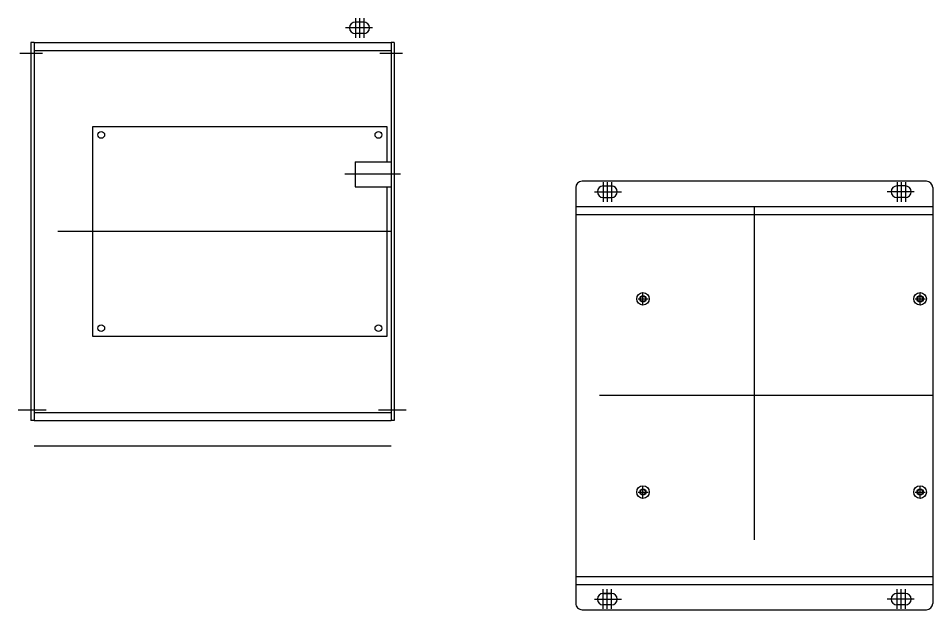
# Model space of a CAD drawing. Extents: x 12 to 3322, y 33 to 2280.
# Drawn here: x 2886.2 to 3321.7, y 601.5 to 883.1 of the extents above; entities that cross this region are included whole.
import ezdxf

# ---------------------------------------------------------------- set-up
doc = ezdxf.new("R2010")
doc.units = 0
doc.header["$LTSCALE"] = 5
doc.header["$MEASUREMENT"] = 0
doc.linetypes.add('CENTER', pattern=[50.8, 31.75, -6.35, 6.35, -6.35])
doc.linetypes.add('CENTER1', pattern=[10, 6.25, -1.25, 1.25, -1.25])
doc.layers.get('0').update_dxf_attribs({"linetype": 'CONTINUOUS'})

# ---------------------------------------------------------------- blocks, each defined once
blk = doc.blocks.new('A$C4AD379CE')
at = {"color": 3, "linetype": 'CENTER'}
blk.add_line((-77.25, 146.56), (-77.25, 119.98), dxfattribs=at)
at = {"color": 3}
for p, q in [((-100, 0), (-100, 140)), ((-100, 140), (-83.25, 140)), ((-83.25, 142), (-71.25, 142)), ((-83.25, 125), (-83.25, 142)), ((-71.25, 125), (-71.25, 142)), ((-71.25, 140), (0, 140)), ((0, 140), (0, 0)), ((-83.25, 125), (-71.25, 125)), ((0, 0), (-100, 0))]:
    blk.add_line(p, q, dxfattribs=at)
for centre in [(-96, 136), (-4, 136), (-96, 4), (-4, 4)]:
    blk.add_circle(centre, 1.6, dxfattribs=at)
blk = doc.blocks.new('A$C47671C3E')
for p, q in [((-201, 0), (-3, 0)), ((-192, -170), (-192, 0)), ((-188.2, -170), (-188.2, 0)), ((-15.8, -170), (-15.8, 0)), ((-12, -170), (-12, 0)), ((-204, -3), (-204, -167)), ((0, -167), (0, -3)), ((-201.75, -13.03), (-201.75, -17.03)), ((-196.25, -13.03), (-196.25, -17.03)), ((-7.75, -13.03), (-7.75, -17.03)), ((-2.25, -13.03), (-2.25, -17.03)), ((-201.75, -156.97), (-201.75, -152.97)), ((-196.25, -156.97), (-196.25, -152.97)), ((-7.75, -156.97), (-7.75, -152.97)), ((-7.75, -153.05), (-7.75, -157.05)), ((-2.25, -153.03), (-2.25, -157.03)), ((-201, -170), (-3, -170))]:
    blk.add_line(p, q)
at = {"linetype": 'CENTER'}
for p, q in [((-102, 0), (-102, -170)), ((-148, -8.29), (-148, -3.52)), ((-56, -8.29), (-56, -3.52)), ((-145.18, -6), (-150.5, -6)), ((-53.18, -6), (-58.5, -6)), ((-192, -85), (-12, -85)), ((-145.18, -138), (-150.5, -138)), ((-148, -140.29), (-148, -135.52)), ((-53.18, -138), (-58.5, -138)), ((-56, -140.29), (-56, -135.52))]:
    blk.add_line(p, q, dxfattribs=at)
at = {"linetype": 'CENTER1'}
for p, q in [((-203.52, -13), (-194.16, -13)), ((-199, -8.89), (-199, -21.73)), ((-0.48, -13), (-9.84, -13)), ((-5, -8.89), (-5, -21.73)), ((-203.52, -15), (-194.16, -15)), ((-203.52, -17), (-194.16, -17)), ((-0.48, -15), (-9.84, -15)), ((-0.48, -17), (-9.84, -17)), ((-199, -161.11), (-199, -148.27)), ((-5, -161.11), (-5, -148.27)), ((-203.52, -153), (-194.16, -153)), ((-203.52, -155), (-194.16, -155)), ((-0.48, -153), (-9.84, -153)), ((-0.48, -155), (-9.84, -155)), ((-203.52, -157), (-194.16, -157)), ((-0.48, -157), (-9.84, -157))]:
    blk.add_line(p, q, dxfattribs=at)
for centre, radius in [((-148, -6), 3), ((-56, -6), 3), ((-148, -6), 1.5), ((-148, -6), 1.25), ((-56, -6), 1.5), ((-56, -6), 1.25), ((-148, -138), 3), ((-56, -138), 3), ((-148, -138), 1.5), ((-148, -138), 1.25), ((-56, -138), 1.5), ((-56, -138), 1.25)]:
    blk.add_circle(centre, radius)
for centre, radius, start, end in [((-201, -3), 3, 90, 180), ((-3, -3), 3, 0, 90), ((-199, -13.03), 2.75, 0, 180), ((-5, -13.03), 2.75, 0, 180), ((-199, -17.03), 2.75, 180, 0), ((-5, -17.03), 2.75, 180, 0), ((-199, -152.97), 2.75, 0, 180), ((-5, -152.97), 2.75, 0, 180), ((-199, -156.97), 2.75, 180, 0), ((-5, -156.97), 2.75, 180, 0), ((-201, -167), 3, 180, 270), ((-3, -167), 3, 270, 0)]:
    blk.add_arc(centre, radius, start, end)
blk = doc.blocks.new('A$C3D564F9E')
at = {"color": 2, "linetype": 'CENTER'}
for p, q in [((-174.9, -5.25), (-174.9, 5.46)), ((-5.1, -6.02), (-5.1, 7.29))]:
    blk.add_line(p, q, dxfattribs=at)
at = {"color": 2}
for p, q in [((-180, 1.5), (0, 1.5)), ((-180, 1.5), (-180, 0)), ((-180, 0), (0, 0)), ((0, 1.5), (0, 0))]:
    blk.add_line(p, q, dxfattribs=at)
blk = doc.blocks.new('*U50')
at = {"color": 2, "linetype": 'CENTER'}
for p, q in [((5.1, -5.25), (5.1, 5.46)), ((174.9, -6.02), (174.9, 7.29))]:
    blk.add_line(p, q, dxfattribs=at)
at = {"color": 2}
for p, q in [((0, 1.5), (180, 1.5)), ((0, 1.5), (0, 0)), ((0, 0), (180, 0)), ((180, 1.5), (180, 0))]:
    blk.add_line(p, q, dxfattribs=at)

msp = doc.modelspace()

# ---------------------------------------------------------------- linework, layer by layer
for p, q in [((3050.74422, 881.32605), (3046.74422, 881.32605)), ((3050.74422, 875.82605), (3046.74422, 875.82605)), ((2893.74422, 871.57605), (3063.74422, 871.57605)), ((2893.74422, 867.77605), (3063.74422, 867.77605)), ((2893.74422, 695.37605), (3063.74422, 695.37605)), ((2893.74422, 691.57605), (3063.74422, 691.57605)), ((2893.74422, 679.57605), (3063.74422, 679.57605))]:
    msp.add_line(p, q)
at = {"linetype": 'CENTER1'}
for p, q in [((3046.77107, 883.09734), (3046.77107, 873.73723)), ((3048.77107, 883.09734), (3048.77107, 873.73723)), ((3050.77107, 883.09734), (3050.77107, 873.73723)), ((3054.88053, 878.57605), (3042.03953, 878.57605))]:
    msp.add_line(p, q, dxfattribs=at)
at = {"linetype": 'CENTER'}
msp.add_line((3063.74422, 781.57605), (2893.74422, 781.57605), dxfattribs=at)
for centre, start, end in [((3046.74422, 878.57605), 90, 270), ((3050.74422, 878.57605), 270, 90)]:
    msp.add_arc(centre, 2.75, start, end)

# ---------------------------------------------------------------- block references
at = {"color": 2, "rotation": 270}
msp.add_blockref('A$C3D564F9E', (2892.24422, 691.57605), dxfattribs=at)
at = {"rotation": 270}
for name, p in [('*U50', (3063.74422, 871.57605)), ('A$C4AD379CE', (2921.74422, 731.57605)), ('A$C47671C3E', (3321.74645, 601.53668))]:
    msp.add_blockref(name, p, dxfattribs=at)

doc.saveas('drawing.dxf')
